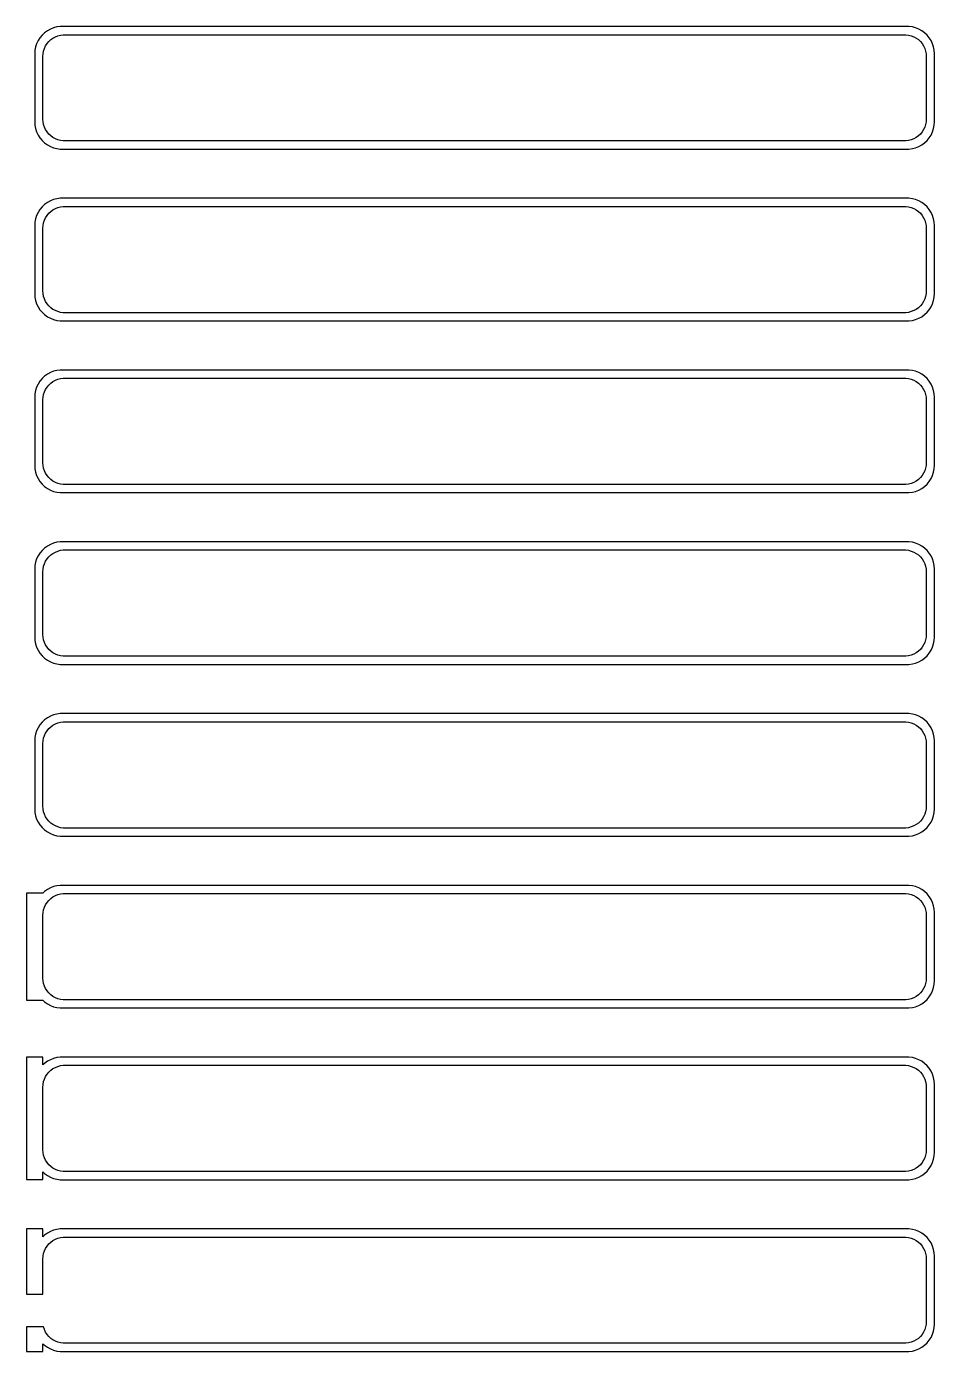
# Model space of a CAD drawing. Header units: metres. Extents: x -84 to 82, y 461 to 925.
# Drawn here: x -84 to 82.5, y 681.8 to 924.7 of the extents above; entities that cross this region are included whole.
import ezdxf

# ---------------------------------------------------------------- set-up
doc = ezdxf.new("R2010")
doc.units = ezdxf.units.M

msp = doc.modelspace()

# ---------------------------------------------------------------- linework, layer by layer
for p, q in [((-80.6871, 923.603), (-81.1448, 923.173)), ((-80.1791, 923.972), (-80.6871, 923.603)), ((-79.6289, 924.274), (-80.1791, 923.972)), ((-79.0451, 924.505), (-79.6289, 924.274)), ((-78.4369, 924.661), (-79.0451, 924.505)), ((-77.8139, 924.74), (-78.4369, 924.661)), ((77.8139, 924.74), (-77.8139, 924.74)), ((78.4369, 924.661), (77.8139, 924.74)), ((79.0451, 924.505), (78.4369, 924.661)), ((79.6289, 924.274), (79.0451, 924.505)), ((80.1791, 923.972), (79.6289, 924.274)), ((80.6871, 923.603), (80.1791, 923.972)), ((81.1448, 923.173), (80.6871, 923.603)), ((-82.3429, 920.993), (-82.4606, 920.377)), ((-82.1489, 921.591), (-82.3429, 920.993)), ((-81.8815, 922.159), (-82.1489, 921.591)), ((-81.5451, 922.689), (-81.8815, 922.159)), ((-81.1448, 923.173), (-81.5451, 922.689)), ((-80.7191, 920.722), (-80.5052, 921.177)), ((-80.5052, 921.177), (-80.2361, 921.601)), ((-80.2361, 921.601), (-79.9159, 921.988)), ((-79.9159, 921.988), (-79.5497, 922.332)), ((-79.5497, 922.332), (-79.1433, 922.627)), ((-79.1433, 922.627), (-78.7031, 922.869)), ((-78.7031, 922.869), (-78.2361, 923.054)), ((-78.2361, 923.054), (-77.7495, 923.179)), ((-77.7495, 923.179), (-77.2512, 923.242)), ((-77.2512, 923.242), (77.2512, 923.242)), ((77.2512, 923.242), (77.7495, 923.179)), ((77.7495, 923.179), (78.2361, 923.054)), ((78.2361, 923.054), (78.7031, 922.869)), ((78.7031, 922.869), (79.1433, 922.627)), ((79.1433, 922.627), (79.5497, 922.332)), ((79.5497, 922.332), (79.9159, 921.988)), ((79.9159, 921.988), (80.2361, 921.601)), ((80.2361, 921.601), (80.5052, 921.177)), ((80.5052, 921.177), (80.7191, 920.722)), ((81.5451, 922.689), (81.1448, 923.173)), ((81.8815, 922.159), (81.5451, 922.689)), ((82.1489, 921.591), (81.8815, 922.159)), ((82.3429, 920.993), (82.1489, 921.591)), ((82.4606, 920.377), (82.3429, 920.993)), ((-82.4606, 920.377), (-82.5, 919.75)), ((-82.5, 919.75), (-82.5, 907.25)), ((-81, 919.25), (-80.9685, 919.751)), ((-81, 907.75), (-81, 919.25)), ((-80.9685, 919.751), (-80.8743, 920.245)), ((-80.8743, 920.245), (-80.7191, 920.722)), ((80.7191, 920.722), (80.8743, 920.245)), ((80.8743, 920.245), (80.9685, 919.751)), ((80.9685, 919.751), (81, 919.25)), ((81, 919.25), (81, 907.75)), ((82.5, 919.75), (82.4606, 920.377)), ((82.5, 907.25), (82.5, 919.75)), ((-82.5, 907.25), (-82.4606, 906.623)), ((-82.4606, 906.623), (-82.3429, 906.007)), ((-80.9685, 907.249), (-81, 907.75)), ((-80.8743, 906.755), (-80.9685, 907.249)), ((-80.7191, 906.278), (-80.8743, 906.755)), ((80.8743, 906.755), (80.7191, 906.278)), ((80.9685, 907.249), (80.8743, 906.755)), ((81, 907.75), (80.9685, 907.249)), ((82.3429, 906.007), (82.4606, 906.623)), ((82.4606, 906.623), (82.5, 907.25)), ((-82.3429, 906.007), (-82.1489, 905.409)), ((-82.1489, 905.409), (-81.8815, 904.841)), ((-81.8815, 904.841), (-81.5451, 904.311)), ((-81.5451, 904.311), (-81.1448, 903.827)), ((-80.5052, 905.823), (-80.7191, 906.278)), ((-80.2361, 905.399), (-80.5052, 905.823)), ((-79.9159, 905.012), (-80.2361, 905.399)), ((-79.5497, 904.668), (-79.9159, 905.012)), ((-79.1433, 904.373), (-79.5497, 904.668)), ((-78.7031, 904.131), (-79.1433, 904.373)), ((-78.2361, 903.946), (-78.7031, 904.131)), ((-77.7495, 903.821), (-78.2361, 903.946)), ((78.2361, 903.946), (77.7495, 903.821)), ((78.7031, 904.131), (78.2361, 903.946)), ((79.1433, 904.373), (78.7031, 904.131)), ((79.5497, 904.668), (79.1433, 904.373)), ((79.9159, 905.012), (79.5497, 904.668)), ((80.2361, 905.399), (79.9159, 905.012)), ((80.5052, 905.823), (80.2361, 905.399)), ((80.7191, 906.278), (80.5052, 905.823)), ((81.1448, 903.827), (81.5451, 904.311)), ((81.5451, 904.311), (81.8815, 904.841)), ((81.8815, 904.841), (82.1489, 905.409)), ((82.1489, 905.409), (82.3429, 906.007)), ((-81.1448, 903.827), (-80.6871, 903.397)), ((-80.6871, 903.397), (-80.1791, 903.028)), ((-80.1791, 903.028), (-79.6289, 902.726)), ((-79.6289, 902.726), (-79.0451, 902.495)), ((-79.0451, 902.495), (-78.4369, 902.339)), ((-78.4369, 902.339), (-77.8139, 902.26)), ((-77.8139, 902.26), (77.8139, 902.26)), ((-77.2512, 903.758), (-77.7495, 903.821)), ((77.2512, 903.758), (-77.2512, 903.758)), ((77.7495, 903.821), (77.2512, 903.758)), ((77.8139, 902.26), (78.4369, 902.339)), ((78.4369, 902.339), (79.0451, 902.495)), ((79.0451, 902.495), (79.6289, 902.726)), ((79.6289, 902.726), (80.1791, 903.028)), ((80.1791, 903.028), (80.6871, 903.397)), ((80.6871, 903.397), (81.1448, 903.827)), ((-80.6871, 892.103), (-81.1448, 891.673)), ((-80.1791, 892.472), (-80.6871, 892.103)), ((-79.6289, 892.774), (-80.1791, 892.472)), ((-79.0451, 893.005), (-79.6289, 892.774)), ((-78.4369, 893.161), (-79.0451, 893.005)), ((-77.8139, 893.24), (-78.4369, 893.161)), ((77.8139, 893.24), (-77.8139, 893.24)), ((-77.7495, 891.679), (-77.2512, 891.742)), ((-77.2512, 891.742), (77.2512, 891.742)), ((77.2512, 891.742), (77.7495, 891.679)), ((78.4369, 893.161), (77.8139, 893.24)), ((79.0451, 893.005), (78.4369, 893.161)), ((79.6289, 892.774), (79.0451, 893.005)), ((80.1791, 892.472), (79.6289, 892.774)), ((80.6871, 892.103), (80.1791, 892.472)), ((81.1448, 891.673), (80.6871, 892.103)), ((-82.3429, 889.493), (-82.4606, 888.877)), ((-82.1489, 890.091), (-82.3429, 889.493)), ((-81.8815, 890.659), (-82.1489, 890.091)), ((-81.5451, 891.189), (-81.8815, 890.659)), ((-81.1448, 891.673), (-81.5451, 891.189)), ((-80.7191, 889.222), (-80.5052, 889.677)), ((-80.5052, 889.677), (-80.2361, 890.101)), ((-80.2361, 890.101), (-79.9159, 890.488)), ((-79.9159, 890.488), (-79.5497, 890.832)), ((-79.5497, 890.832), (-79.1433, 891.127)), ((-79.1433, 891.127), (-78.7031, 891.369)), ((-78.7031, 891.369), (-78.2361, 891.554)), ((-78.2361, 891.554), (-77.7495, 891.679)), ((77.7495, 891.679), (78.2361, 891.554)), ((78.2361, 891.554), (78.7031, 891.369)), ((78.7031, 891.369), (79.1433, 891.127)), ((79.1433, 891.127), (79.5497, 890.832)), ((79.5497, 890.832), (79.9159, 890.488)), ((79.9159, 890.488), (80.2361, 890.101)), ((80.2361, 890.101), (80.5052, 889.677)), ((80.5052, 889.677), (80.7191, 889.222)), ((81.5451, 891.189), (81.1448, 891.673)), ((81.8815, 890.659), (81.5451, 891.189)), ((82.1489, 890.091), (81.8815, 890.659)), ((82.3429, 889.493), (82.1489, 890.091)), ((82.4606, 888.877), (82.3429, 889.493)), ((-82.4606, 888.877), (-82.5, 888.25)), ((-82.5, 888.25), (-82.5, 875.75)), ((-81, 887.75), (-80.9685, 888.251)), ((-81, 876.25), (-81, 887.75)), ((-80.9685, 888.251), (-80.8743, 888.745)), ((-80.8743, 888.745), (-80.7191, 889.222)), ((80.7191, 889.222), (80.8743, 888.745)), ((80.8743, 888.745), (80.9685, 888.251)), ((80.9685, 888.251), (81, 887.75)), ((81, 887.75), (81, 876.25)), ((82.5, 888.25), (82.4606, 888.877)), ((82.5, 875.75), (82.5, 888.25)), ((-82.5, 875.75), (-82.4606, 875.123)), ((-82.4606, 875.123), (-82.3429, 874.507)), ((-80.9685, 875.749), (-81, 876.25)), ((-80.8743, 875.255), (-80.9685, 875.749)), ((-80.7191, 874.778), (-80.8743, 875.255)), ((-80.5052, 874.323), (-80.7191, 874.778)), ((80.7191, 874.778), (80.5052, 874.323)), ((80.8743, 875.255), (80.7191, 874.778)), ((80.9685, 875.749), (80.8743, 875.255)), ((81, 876.25), (80.9685, 875.749)), ((82.3429, 874.507), (82.4606, 875.123)), ((82.4606, 875.123), (82.5, 875.75)), ((-82.3429, 874.507), (-82.1489, 873.909)), ((-82.1489, 873.909), (-81.8815, 873.341)), ((-81.8815, 873.341), (-81.5451, 872.811)), ((-81.5451, 872.811), (-81.1448, 872.327)), ((-81.1448, 872.327), (-80.6871, 871.897)), ((-80.2361, 873.899), (-80.5052, 874.323)), ((-79.9159, 873.512), (-80.2361, 873.899)), ((-79.5497, 873.168), (-79.9159, 873.512)), ((-79.1433, 872.873), (-79.5497, 873.168)), ((-78.7031, 872.631), (-79.1433, 872.873)), ((-78.2361, 872.446), (-78.7031, 872.631)), ((-77.7495, 872.321), (-78.2361, 872.446)), ((-77.2512, 872.258), (-77.7495, 872.321)), ((77.7495, 872.321), (77.2512, 872.258)), ((78.2361, 872.446), (77.7495, 872.321)), ((78.7031, 872.631), (78.2361, 872.446)), ((79.1433, 872.873), (78.7031, 872.631)), ((79.5497, 873.168), (79.1433, 872.873)), ((79.9159, 873.512), (79.5497, 873.168)), ((80.2361, 873.899), (79.9159, 873.512)), ((80.5052, 874.323), (80.2361, 873.899)), ((80.6871, 871.897), (81.1448, 872.327)), ((81.1448, 872.327), (81.5451, 872.811)), ((81.5451, 872.811), (81.8815, 873.341)), ((81.8815, 873.341), (82.1489, 873.909)), ((82.1489, 873.909), (82.3429, 874.507)), ((-80.6871, 871.897), (-80.1791, 871.528)), ((-80.1791, 871.528), (-79.6289, 871.226)), ((-79.6289, 871.226), (-79.0451, 870.995)), ((-79.0451, 870.995), (-78.4369, 870.839)), ((-78.4369, 870.839), (-77.8139, 870.76)), ((-77.8139, 870.76), (77.8139, 870.76)), ((77.2512, 872.258), (-77.2512, 872.258)), ((77.8139, 870.76), (78.4369, 870.839)), ((78.4369, 870.839), (79.0451, 870.995)), ((79.0451, 870.995), (79.6289, 871.226)), ((79.6289, 871.226), (80.1791, 871.528)), ((80.1791, 871.528), (80.6871, 871.897)), ((-81.1448, 860.173), (-81.5451, 859.689)), ((-80.6871, 860.603), (-81.1448, 860.173)), ((-80.1791, 860.972), (-80.6871, 860.603)), ((-79.6289, 861.274), (-80.1791, 860.972)), ((-79.0451, 861.505), (-79.6289, 861.274)), ((-78.4369, 861.661), (-79.0451, 861.505)), ((-77.8139, 861.74), (-78.4369, 861.661)), ((-78.2361, 860.054), (-77.7495, 860.179)), ((77.8139, 861.74), (-77.8139, 861.74)), ((-77.7495, 860.179), (-77.2512, 860.242)), ((-77.2512, 860.242), (77.2512, 860.242)), ((77.2512, 860.242), (77.7495, 860.179)), ((77.7495, 860.179), (78.2361, 860.054)), ((78.4369, 861.661), (77.8139, 861.74)), ((79.0451, 861.505), (78.4369, 861.661)), ((79.6289, 861.274), (79.0451, 861.505)), ((80.1791, 860.972), (79.6289, 861.274)), ((80.6871, 860.603), (80.1791, 860.972)), ((81.1448, 860.173), (80.6871, 860.603)), ((81.5451, 859.689), (81.1448, 860.173)), ((-82.3429, 857.993), (-82.4606, 857.377)), ((-82.1489, 858.591), (-82.3429, 857.993)), ((-81.8815, 859.159), (-82.1489, 858.591)), ((-81.5451, 859.689), (-81.8815, 859.159)), ((-80.8743, 857.245), (-80.7191, 857.722)), ((-80.7191, 857.722), (-80.5052, 858.177)), ((-80.5052, 858.177), (-80.2361, 858.601)), ((-80.2361, 858.601), (-79.9159, 858.988)), ((-79.9159, 858.988), (-79.5497, 859.332)), ((-79.5497, 859.332), (-79.1433, 859.627)), ((-79.1433, 859.627), (-78.7031, 859.869)), ((-78.7031, 859.869), (-78.2361, 860.054)), ((78.2361, 860.054), (78.7031, 859.869)), ((78.7031, 859.869), (79.1433, 859.627)), ((79.1433, 859.627), (79.5497, 859.332)), ((79.5497, 859.332), (79.9159, 858.988)), ((79.9159, 858.988), (80.2361, 858.601)), ((80.2361, 858.601), (80.5052, 858.177)), ((80.5052, 858.177), (80.7191, 857.722)), ((80.7191, 857.722), (80.8743, 857.245)), ((81.8815, 859.159), (81.5451, 859.689)), ((82.1489, 858.591), (81.8815, 859.159)), ((82.3429, 857.993), (82.1489, 858.591)), ((82.4606, 857.377), (82.3429, 857.993)), ((-82.4606, 857.377), (-82.5, 856.75)), ((-82.5, 856.75), (-82.5, 844.25)), ((-81, 856.25), (-80.9685, 856.751)), ((-81, 844.75), (-81, 856.25)), ((-80.9685, 856.751), (-80.8743, 857.245)), ((80.8743, 857.245), (80.9685, 856.751)), ((80.9685, 856.751), (81, 856.25)), ((81, 856.25), (81, 844.75)), ((82.5, 856.75), (82.4606, 857.377)), ((82.5, 844.25), (82.5, 856.75)), ((-82.5, 844.25), (-82.4606, 843.623)), ((-82.4606, 843.623), (-82.3429, 843.007)), ((-80.9685, 844.249), (-81, 844.75)), ((-80.8743, 843.755), (-80.9685, 844.249)), ((-80.7191, 843.278), (-80.8743, 843.755)), ((-80.5052, 842.823), (-80.7191, 843.278)), ((80.7191, 843.278), (80.5052, 842.823)), ((80.8743, 843.755), (80.7191, 843.278)), ((80.9685, 844.249), (80.8743, 843.755)), ((81, 844.75), (80.9685, 844.249)), ((82.3429, 843.007), (82.4606, 843.623)), ((82.4606, 843.623), (82.5, 844.25)), ((-82.3429, 843.007), (-82.1489, 842.409)), ((-82.1489, 842.409), (-81.8815, 841.841)), ((-81.8815, 841.841), (-81.5451, 841.311)), ((-81.5451, 841.311), (-81.1448, 840.827)), ((-81.1448, 840.827), (-80.6871, 840.397)), ((-80.2361, 842.399), (-80.5052, 842.823)), ((-79.9159, 842.012), (-80.2361, 842.399)), ((-79.5497, 841.668), (-79.9159, 842.012)), ((-79.1433, 841.373), (-79.5497, 841.668)), ((-78.7031, 841.131), (-79.1433, 841.373)), ((-78.2361, 840.946), (-78.7031, 841.131)), ((-77.7495, 840.821), (-78.2361, 840.946)), ((-77.2512, 840.758), (-77.7495, 840.821)), ((77.2512, 840.758), (-77.2512, 840.758)), ((77.7495, 840.821), (77.2512, 840.758)), ((78.2361, 840.946), (77.7495, 840.821)), ((78.7031, 841.131), (78.2361, 840.946)), ((79.1433, 841.373), (78.7031, 841.131)), ((79.5497, 841.668), (79.1433, 841.373)), ((79.9159, 842.012), (79.5497, 841.668)), ((80.2361, 842.399), (79.9159, 842.012)), ((80.5052, 842.823), (80.2361, 842.399)), ((80.6871, 840.397), (81.1448, 840.827)), ((81.1448, 840.827), (81.5451, 841.311)), ((81.5451, 841.311), (81.8815, 841.841)), ((81.8815, 841.841), (82.1489, 842.409)), ((82.1489, 842.409), (82.3429, 843.007)), ((-80.6871, 840.397), (-80.1791, 840.028)), ((-80.1791, 840.028), (-79.6289, 839.726)), ((-79.6289, 839.726), (-79.0451, 839.495)), ((-79.0451, 839.495), (-78.4369, 839.339)), ((-78.4369, 839.339), (-77.8139, 839.26)), ((-77.8139, 839.26), (77.8139, 839.26)), ((77.8139, 839.26), (78.4369, 839.339)), ((78.4369, 839.339), (79.0451, 839.495)), ((79.0451, 839.495), (79.6289, 839.726)), ((79.6289, 839.726), (80.1791, 840.028)), ((80.1791, 840.028), (80.6871, 840.397)), ((-81.1448, 828.673), (-81.5451, 828.189)), ((-80.6871, 829.103), (-81.1448, 828.673)), ((-80.1791, 829.472), (-80.6871, 829.103)), ((-79.6289, 829.774), (-80.1791, 829.472)), ((-79.0451, 830.005), (-79.6289, 829.774)), ((-78.4369, 830.161), (-79.0451, 830.005)), ((-77.8139, 830.24), (-78.4369, 830.161)), ((-78.2361, 828.554), (-77.7495, 828.679)), ((77.8139, 830.24), (-77.8139, 830.24)), ((-77.7495, 828.679), (-77.2512, 828.742)), ((-77.2512, 828.742), (77.2512, 828.742)), ((77.2512, 828.742), (77.7495, 828.679)), ((77.7495, 828.679), (78.2361, 828.554)), ((78.4369, 830.161), (77.8139, 830.24)), ((79.0451, 830.005), (78.4369, 830.161)), ((79.6289, 829.774), (79.0451, 830.005)), ((80.1791, 829.472), (79.6289, 829.774)), ((80.6871, 829.103), (80.1791, 829.472)), ((81.1448, 828.673), (80.6871, 829.103)), ((81.5451, 828.189), (81.1448, 828.673)), ((-82.3429, 826.493), (-82.4606, 825.877)), ((-82.1489, 827.091), (-82.3429, 826.493)), ((-81.8815, 827.659), (-82.1489, 827.091)), ((-81.5451, 828.189), (-81.8815, 827.659)), ((-80.8743, 825.745), (-80.7191, 826.222)), ((-80.7191, 826.222), (-80.5052, 826.677)), ((-80.5052, 826.677), (-80.2361, 827.101)), ((-80.2361, 827.101), (-79.9159, 827.488)), ((-79.9159, 827.488), (-79.5497, 827.832)), ((-79.5497, 827.832), (-79.1433, 828.127)), ((-79.1433, 828.127), (-78.7031, 828.369)), ((-78.7031, 828.369), (-78.2361, 828.554)), ((78.2361, 828.554), (78.7031, 828.369)), ((78.7031, 828.369), (79.1433, 828.127)), ((79.1433, 828.127), (79.5497, 827.832)), ((79.5497, 827.832), (79.9159, 827.488)), ((79.9159, 827.488), (80.2361, 827.101)), ((80.2361, 827.101), (80.5052, 826.677)), ((80.5052, 826.677), (80.7191, 826.222)), ((80.7191, 826.222), (80.8743, 825.745)), ((81.8815, 827.659), (81.5451, 828.189)), ((82.1489, 827.091), (81.8815, 827.659)), ((82.3429, 826.493), (82.1489, 827.091)), ((82.4606, 825.877), (82.3429, 826.493)), ((-82.4606, 825.877), (-82.5, 825.25)), ((-82.5, 825.25), (-82.5, 812.75)), ((-81, 824.75), (-80.9685, 825.251)), ((-81, 813.25), (-81, 824.75)), ((-80.9685, 825.251), (-80.8743, 825.745)), ((80.8743, 825.745), (80.9685, 825.251)), ((80.9685, 825.251), (81, 824.75)), ((81, 824.75), (81, 813.25)), ((82.5, 825.25), (82.4606, 825.877)), ((82.5, 812.75), (82.5, 825.25)), ((-82.5, 812.75), (-82.4606, 812.123)), ((-82.4606, 812.123), (-82.3429, 811.507)), ((-80.9685, 812.749), (-81, 813.25)), ((-80.8743, 812.255), (-80.9685, 812.749)), ((-80.7191, 811.778), (-80.8743, 812.255)), ((-80.5052, 811.323), (-80.7191, 811.778)), ((80.7191, 811.778), (80.5052, 811.323)), ((80.8743, 812.255), (80.7191, 811.778)), ((80.9685, 812.749), (80.8743, 812.255)), ((81, 813.25), (80.9685, 812.749)), ((82.3429, 811.507), (82.4606, 812.123)), ((82.4606, 812.123), (82.5, 812.75)), ((-82.3429, 811.507), (-82.1489, 810.909)), ((-82.1489, 810.909), (-81.8815, 810.341)), ((-81.8815, 810.341), (-81.5451, 809.811)), ((-81.5451, 809.811), (-81.1448, 809.327)), ((-81.1448, 809.327), (-80.6871, 808.897)), ((-80.2361, 810.899), (-80.5052, 811.323)), ((-79.9159, 810.512), (-80.2361, 810.899)), ((-79.5497, 810.168), (-79.9159, 810.512)), ((-79.1433, 809.873), (-79.5497, 810.168)), ((-78.7031, 809.631), (-79.1433, 809.873)), ((-78.2361, 809.446), (-78.7031, 809.631)), ((-77.7495, 809.321), (-78.2361, 809.446)), ((-77.2512, 809.258), (-77.7495, 809.321)), ((77.2512, 809.258), (-77.2512, 809.258)), ((77.7495, 809.321), (77.2512, 809.258)), ((78.2361, 809.446), (77.7495, 809.321)), ((78.7031, 809.631), (78.2361, 809.446)), ((79.1433, 809.873), (78.7031, 809.631)), ((79.5497, 810.168), (79.1433, 809.873)), ((79.9159, 810.512), (79.5497, 810.168)), ((80.2361, 810.899), (79.9159, 810.512)), ((80.5052, 811.323), (80.2361, 810.899)), ((80.6871, 808.897), (81.1448, 809.327)), ((81.1448, 809.327), (81.5451, 809.811)), ((81.5451, 809.811), (81.8815, 810.341)), ((81.8815, 810.341), (82.1489, 810.909)), ((82.1489, 810.909), (82.3429, 811.507)), ((-80.6871, 808.897), (-80.1791, 808.528)), ((-80.1791, 808.528), (-79.6289, 808.226)), ((-79.6289, 808.226), (-79.0451, 807.995)), ((-79.0451, 807.995), (-78.4369, 807.839)), ((-78.4369, 807.839), (-77.8139, 807.76)), ((-77.8139, 807.76), (77.8139, 807.76)), ((77.8139, 807.76), (78.4369, 807.839)), ((78.4369, 807.839), (79.0451, 807.995)), ((79.0451, 807.995), (79.6289, 808.226)), ((79.6289, 808.226), (80.1791, 808.528)), ((80.1791, 808.528), (80.6871, 808.897)), ((-81.1448, 797.173), (-81.5451, 796.689)), ((-80.6871, 797.603), (-81.1448, 797.173)), ((-80.1791, 797.972), (-80.6871, 797.603)), ((-79.6289, 798.274), (-80.1791, 797.972)), ((-79.0451, 798.505), (-79.6289, 798.274)), ((-78.4369, 798.661), (-79.0451, 798.505)), ((-78.7031, 796.869), (-78.2361, 797.054)), ((-77.8139, 798.74), (-78.4369, 798.661)), ((-78.2361, 797.054), (-77.7495, 797.179)), ((77.8139, 798.74), (-77.8139, 798.74)), ((-77.7495, 797.179), (-77.2512, 797.242)), ((-77.2512, 797.242), (77.2512, 797.242)), ((77.2512, 797.242), (77.7495, 797.179)), ((77.7495, 797.179), (78.2361, 797.054)), ((78.4369, 798.661), (77.8139, 798.74)), ((78.2361, 797.054), (78.7031, 796.869)), ((79.0451, 798.505), (78.4369, 798.661)), ((79.6289, 798.274), (79.0451, 798.505)), ((80.1791, 797.972), (79.6289, 798.274)), ((80.6871, 797.603), (80.1791, 797.972)), ((81.1448, 797.173), (80.6871, 797.603)), ((81.5451, 796.689), (81.1448, 797.173)), ((-82.3429, 794.993), (-82.4606, 794.377)), ((-82.1489, 795.591), (-82.3429, 794.993)), ((-81.8815, 796.159), (-82.1489, 795.591)), ((-81.5451, 796.689), (-81.8815, 796.159)), ((-80.8743, 794.245), (-80.7191, 794.722)), ((-80.7191, 794.722), (-80.5052, 795.177)), ((-80.5052, 795.177), (-80.2361, 795.601)), ((-80.2361, 795.601), (-79.9159, 795.988)), ((-79.9159, 795.988), (-79.5497, 796.332)), ((-79.5497, 796.332), (-79.1433, 796.627)), ((-79.1433, 796.627), (-78.7031, 796.869)), ((78.7031, 796.869), (79.1433, 796.627)), ((79.1433, 796.627), (79.5497, 796.332)), ((79.5497, 796.332), (79.9159, 795.988)), ((79.9159, 795.988), (80.2361, 795.601)), ((80.2361, 795.601), (80.5052, 795.177)), ((80.5052, 795.177), (80.7191, 794.722)), ((80.7191, 794.722), (80.8743, 794.245)), ((81.8815, 796.159), (81.5451, 796.689)), ((82.1489, 795.591), (81.8815, 796.159)), ((82.3429, 794.993), (82.1489, 795.591)), ((82.4606, 794.377), (82.3429, 794.993)), ((-82.4606, 794.377), (-82.5, 793.75)), ((-82.5, 793.75), (-82.5, 781.25)), ((-81, 793.25), (-80.9685, 793.751)), ((-81, 781.75), (-81, 793.25)), ((-80.9685, 793.751), (-80.8743, 794.245)), ((80.8743, 794.245), (80.9685, 793.751)), ((80.9685, 793.751), (81, 793.25)), ((81, 793.25), (81, 781.75)), ((82.5, 793.75), (82.4606, 794.377)), ((82.5, 781.25), (82.5, 793.75)), ((-82.5, 781.25), (-82.4606, 780.623)), ((-82.4606, 780.623), (-82.3429, 780.007)), ((-82.3429, 780.007), (-82.1489, 779.409)), ((-80.9685, 781.249), (-81, 781.75)), ((-80.8743, 780.755), (-80.9685, 781.249)), ((-80.7191, 780.278), (-80.8743, 780.755)), ((-80.5052, 779.823), (-80.7191, 780.278)), ((80.7191, 780.278), (80.5052, 779.823)), ((80.8743, 780.755), (80.7191, 780.278)), ((80.9685, 781.249), (80.8743, 780.755)), ((81, 781.75), (80.9685, 781.249)), ((82.1489, 779.409), (82.3429, 780.007)), ((82.3429, 780.007), (82.4606, 780.623)), ((82.4606, 780.623), (82.5, 781.25)), ((-82.1489, 779.409), (-81.8815, 778.841)), ((-81.8815, 778.841), (-81.5451, 778.311)), ((-81.5451, 778.311), (-81.1448, 777.827)), ((-81.1448, 777.827), (-80.6871, 777.397)), ((-80.2361, 779.399), (-80.5052, 779.823)), ((-79.9159, 779.012), (-80.2361, 779.399)), ((-79.5497, 778.668), (-79.9159, 779.012)), ((-79.1433, 778.373), (-79.5497, 778.668)), ((-78.7031, 778.131), (-79.1433, 778.373)), ((-78.2361, 777.946), (-78.7031, 778.131)), ((-77.7495, 777.821), (-78.2361, 777.946)), ((-77.2512, 777.758), (-77.7495, 777.821)), ((77.2512, 777.758), (-77.2512, 777.758)), ((77.7495, 777.821), (77.2512, 777.758)), ((78.2361, 777.946), (77.7495, 777.821)), ((78.7031, 778.131), (78.2361, 777.946)), ((79.1433, 778.373), (78.7031, 778.131)), ((79.5497, 778.668), (79.1433, 778.373)), ((79.9159, 779.012), (79.5497, 778.668)), ((80.2361, 779.399), (79.9159, 779.012)), ((80.5052, 779.823), (80.2361, 779.399)), ((80.6871, 777.397), (81.1448, 777.827)), ((81.1448, 777.827), (81.5451, 778.311)), ((81.5451, 778.311), (81.8815, 778.841)), ((81.8815, 778.841), (82.1489, 779.409)), ((-80.6871, 777.397), (-80.1791, 777.028)), ((-80.1791, 777.028), (-79.6289, 776.726)), ((-79.6289, 776.726), (-79.0451, 776.495)), ((-79.0451, 776.495), (-78.4369, 776.339)), ((-78.4369, 776.339), (-77.8139, 776.26)), ((-77.8139, 776.26), (77.8139, 776.26)), ((77.8139, 776.26), (78.4369, 776.339)), ((78.4369, 776.339), (79.0451, 776.495)), ((79.0451, 776.495), (79.6289, 776.726)), ((79.6289, 776.726), (80.1791, 777.028)), ((80.1791, 777.028), (80.6871, 777.397)), ((-81, 765.809), (-84, 765.809)), ((-84, 765.809), (-84, 746.191)), ((-80.6871, 766.103), (-81, 765.809)), ((-80.1791, 766.472), (-80.6871, 766.103)), ((-79.6289, 766.774), (-80.1791, 766.472)), ((-79.0451, 767.005), (-79.6289, 766.774)), ((-78.4369, 767.161), (-79.0451, 767.005)), ((-78.7031, 765.369), (-78.2361, 765.554)), ((-77.8139, 767.24), (-78.4369, 767.161)), ((-78.2361, 765.554), (-77.7495, 765.679)), ((77.8139, 767.24), (-77.8139, 767.24)), ((-77.7495, 765.679), (-77.2512, 765.742)), ((-77.2512, 765.742), (77.2512, 765.742)), ((77.2512, 765.742), (77.7495, 765.679)), ((77.7495, 765.679), (78.2361, 765.554)), ((78.4369, 767.161), (77.8139, 767.24)), ((78.2361, 765.554), (78.7031, 765.369)), ((79.0451, 767.005), (78.4369, 767.161)), ((79.6289, 766.774), (79.0451, 767.005)), ((80.1791, 766.472), (79.6289, 766.774)), ((80.6871, 766.103), (80.1791, 766.472)), ((81.1448, 765.673), (80.6871, 766.103)), ((81.5451, 765.189), (81.1448, 765.673)), ((-80.8743, 762.745), (-80.7191, 763.222)), ((-80.7191, 763.222), (-80.5052, 763.677)), ((-80.5052, 763.677), (-80.2361, 764.101)), ((-80.2361, 764.101), (-79.9159, 764.488)), ((-79.9159, 764.488), (-79.5497, 764.832)), ((-79.5497, 764.832), (-79.1433, 765.127)), ((-79.1433, 765.127), (-78.7031, 765.369)), ((78.7031, 765.369), (79.1433, 765.127)), ((79.1433, 765.127), (79.5497, 764.832)), ((79.5497, 764.832), (79.9159, 764.488)), ((79.9159, 764.488), (80.2361, 764.101)), ((80.2361, 764.101), (80.5052, 763.677)), ((80.5052, 763.677), (80.7191, 763.222)), ((80.7191, 763.222), (80.8743, 762.745)), ((81.8815, 764.659), (81.5451, 765.189)), ((82.1489, 764.091), (81.8815, 764.659)), ((82.3429, 763.493), (82.1489, 764.091)), ((82.4606, 762.877), (82.3429, 763.493)), ((-81, 761.75), (-80.9685, 762.251)), ((-81, 750.25), (-81, 761.75)), ((-80.9685, 762.251), (-80.8743, 762.745)), ((80.8743, 762.745), (80.9685, 762.251)), ((80.9685, 762.251), (81, 761.75)), ((81, 761.75), (81, 750.25)), ((82.5, 762.25), (82.4606, 762.877)), ((82.5, 749.75), (82.5, 762.25)), ((-80.9685, 749.749), (-81, 750.25)), ((-80.8743, 749.255), (-80.9685, 749.749)), ((-80.7191, 748.778), (-80.8743, 749.255)), ((-80.5052, 748.323), (-80.7191, 748.778)), ((80.7191, 748.778), (80.5052, 748.323)), ((80.8743, 749.255), (80.7191, 748.778)), ((80.9685, 749.749), (80.8743, 749.255)), ((81, 750.25), (80.9685, 749.749)), ((82.1489, 747.909), (82.3429, 748.507)), ((82.3429, 748.507), (82.4606, 749.123)), ((82.4606, 749.123), (82.5, 749.75)), ((-84, 746.191), (-81, 746.191)), ((-81, 746.191), (-80.6871, 745.897)), ((-80.2361, 747.899), (-80.5052, 748.323)), ((-79.9159, 747.512), (-80.2361, 747.899)), ((-79.5497, 747.168), (-79.9159, 747.512)), ((-79.1433, 746.873), (-79.5497, 747.168)), ((-78.7031, 746.631), (-79.1433, 746.873)), ((-78.2361, 746.446), (-78.7031, 746.631)), ((-77.7495, 746.321), (-78.2361, 746.446)), ((-77.2512, 746.258), (-77.7495, 746.321)), ((77.2512, 746.258), (-77.2512, 746.258)), ((77.7495, 746.321), (77.2512, 746.258)), ((78.2361, 746.446), (77.7495, 746.321)), ((78.7031, 746.631), (78.2361, 746.446)), ((79.1433, 746.873), (78.7031, 746.631)), ((79.5497, 747.168), (79.1433, 746.873)), ((79.9159, 747.512), (79.5497, 747.168)), ((80.2361, 747.899), (79.9159, 747.512)), ((80.5052, 748.323), (80.2361, 747.899)), ((80.6871, 745.897), (81.1448, 746.327)), ((81.1448, 746.327), (81.5451, 746.811)), ((81.5451, 746.811), (81.8815, 747.341)), ((81.8815, 747.341), (82.1489, 747.909)), ((-80.6871, 745.897), (-80.1791, 745.528)), ((-80.1791, 745.528), (-79.6289, 745.226)), ((-79.6289, 745.226), (-79.0451, 744.995)), ((-79.0451, 744.995), (-78.4369, 744.839)), ((-78.4369, 744.839), (-77.8139, 744.76)), ((-77.8139, 744.76), (77.8139, 744.76)), ((77.8139, 744.76), (78.4369, 744.839)), ((78.4369, 744.839), (79.0451, 744.995)), ((79.0451, 744.995), (79.6289, 745.226)), ((79.6289, 745.226), (80.1791, 745.528)), ((80.1791, 745.528), (80.6871, 745.897)), ((-81, 735.717), (-84, 735.717)), ((-84, 735.717), (-84, 713.283)), ((-81, 734.309), (-81, 735.717)), ((-80.6871, 734.603), (-81, 734.309)), ((-80.1791, 734.972), (-80.6871, 734.603)), ((-79.6289, 735.274), (-80.1791, 734.972)), ((-79.0451, 735.505), (-79.6289, 735.274)), ((-79.1433, 733.627), (-78.7031, 733.869)), ((-78.4369, 735.661), (-79.0451, 735.505)), ((-78.7031, 733.869), (-78.2361, 734.054)), ((-77.8139, 735.74), (-78.4369, 735.661)), ((-78.2361, 734.054), (-77.7495, 734.179)), ((77.8139, 735.74), (-77.8139, 735.74)), ((-77.7495, 734.179), (-77.2512, 734.242)), ((-77.2512, 734.242), (77.2512, 734.242)), ((77.2512, 734.242), (77.7495, 734.179)), ((77.7495, 734.179), (78.2361, 734.054)), ((78.4369, 735.661), (77.8139, 735.74)), ((78.2361, 734.054), (78.7031, 733.869)), ((79.0451, 735.505), (78.4369, 735.661)), ((78.7031, 733.869), (79.1433, 733.627)), ((79.6289, 735.274), (79.0451, 735.505)), ((80.1791, 734.972), (79.6289, 735.274)), ((80.6871, 734.603), (80.1791, 734.972)), ((81.1448, 734.173), (80.6871, 734.603)), ((81.5451, 733.689), (81.1448, 734.173)), ((-80.8743, 731.245), (-80.7191, 731.722)), ((-80.7191, 731.722), (-80.5052, 732.177)), ((-80.5052, 732.177), (-80.2361, 732.601)), ((-80.2361, 732.601), (-79.9159, 732.988)), ((-79.9159, 732.988), (-79.5497, 733.332)), ((-79.5497, 733.332), (-79.1433, 733.627)), ((79.1433, 733.627), (79.5497, 733.332)), ((79.5497, 733.332), (79.9159, 732.988)), ((79.9159, 732.988), (80.2361, 732.601)), ((80.2361, 732.601), (80.5052, 732.177)), ((80.5052, 732.177), (80.7191, 731.722)), ((80.7191, 731.722), (80.8743, 731.245)), ((81.8815, 733.159), (81.5451, 733.689)), ((82.1489, 732.591), (81.8815, 733.159)), ((82.3429, 731.993), (82.1489, 732.591)), ((82.4606, 731.377), (82.3429, 731.993)), ((82.5, 730.75), (82.4606, 731.377)), ((-81, 730.25), (-80.9685, 730.751)), ((-81, 718.75), (-81, 730.25)), ((-80.9685, 730.751), (-80.8743, 731.245)), ((80.8743, 731.245), (80.9685, 730.751)), ((80.9685, 730.751), (81, 730.25)), ((81, 730.25), (81, 718.75)), ((82.5, 718.25), (82.5, 730.75)), ((-80.9685, 718.249), (-81, 718.75)), ((-80.8743, 717.755), (-80.9685, 718.249)), ((-80.7191, 717.278), (-80.8743, 717.755)), ((-80.5052, 716.823), (-80.7191, 717.278)), ((-80.2361, 716.399), (-80.5052, 716.823)), ((80.5052, 716.823), (80.2361, 716.399)), ((80.7191, 717.278), (80.5052, 716.823)), ((80.8743, 717.755), (80.7191, 717.278)), ((80.9685, 718.249), (80.8743, 717.755)), ((81, 718.75), (80.9685, 718.249)), ((82.1489, 716.409), (82.3429, 717.007)), ((82.3429, 717.007), (82.4606, 717.623)), ((82.4606, 717.623), (82.5, 718.25)), ((-81, 713.283), (-81, 714.691)), ((-81, 714.691), (-80.6871, 714.397)), ((-80.6871, 714.397), (-80.1791, 714.028)), ((-79.9159, 716.012), (-80.2361, 716.399)), ((-79.5497, 715.668), (-79.9159, 716.012)), ((-79.1433, 715.373), (-79.5497, 715.668)), ((-78.7031, 715.131), (-79.1433, 715.373)), ((-78.2361, 714.946), (-78.7031, 715.131)), ((-77.7495, 714.821), (-78.2361, 714.946)), ((-77.2512, 714.758), (-77.7495, 714.821)), ((77.2512, 714.758), (-77.2512, 714.758)), ((77.7495, 714.821), (77.2512, 714.758)), ((78.2361, 714.946), (77.7495, 714.821)), ((78.7031, 715.131), (78.2361, 714.946)), ((79.1433, 715.373), (78.7031, 715.131)), ((79.5497, 715.668), (79.1433, 715.373)), ((79.9159, 716.012), (79.5497, 715.668)), ((80.2361, 716.399), (79.9159, 716.012)), ((80.1791, 714.028), (80.6871, 714.397)), ((80.6871, 714.397), (81.1448, 714.827)), ((81.1448, 714.827), (81.5451, 715.311)), ((81.5451, 715.311), (81.8815, 715.841)), ((81.8815, 715.841), (82.1489, 716.409)), ((-84, 713.283), (-81, 713.283)), ((-80.1791, 714.028), (-79.6289, 713.726)), ((-79.6289, 713.726), (-79.0451, 713.495)), ((-79.0451, 713.495), (-78.4369, 713.339)), ((-78.4369, 713.339), (-77.8139, 713.26)), ((-77.8139, 713.26), (77.8139, 713.26)), ((77.8139, 713.26), (78.4369, 713.339)), ((78.4369, 713.339), (79.0451, 713.495)), ((79.0451, 713.495), (79.6289, 713.726)), ((79.6289, 713.726), (80.1791, 714.028)), ((-81, 704.24), (-84, 704.24)), ((-84, 704.24), (-84, 692.244)), ((-81, 702.809), (-81, 704.24)), ((-80.6871, 703.103), (-81, 702.809)), ((-80.1791, 703.472), (-80.6871, 703.103)), ((-79.6289, 703.774), (-80.1791, 703.472)), ((-79.0451, 704.005), (-79.6289, 703.774)), ((-79.1433, 702.127), (-78.7031, 702.369)), ((-78.4369, 704.161), (-79.0451, 704.005)), ((-78.7031, 702.369), (-78.2361, 702.554)), ((-77.8139, 704.24), (-78.4369, 704.161)), ((-78.2361, 702.554), (-77.7495, 702.679)), ((77.8139, 704.24), (-77.8139, 704.24)), ((-77.7495, 702.679), (-77.2512, 702.742)), ((-77.2512, 702.742), (77.2512, 702.742)), ((77.2512, 702.742), (77.7495, 702.679)), ((77.7495, 702.679), (78.2361, 702.554)), ((78.4369, 704.161), (77.8139, 704.24)), ((78.2361, 702.554), (78.7031, 702.369)), ((79.0451, 704.005), (78.4369, 704.161)), ((78.7031, 702.369), (79.1433, 702.127)), ((79.6289, 703.774), (79.0451, 704.005)), ((80.1791, 703.472), (79.6289, 703.774)), ((80.6871, 703.103), (80.1791, 703.472)), ((81.1448, 702.673), (80.6871, 703.103)), ((81.5451, 702.189), (81.1448, 702.673)), ((-80.8743, 699.745), (-80.7191, 700.222)), ((-80.7191, 700.222), (-80.5052, 700.677)), ((-80.5052, 700.677), (-80.2361, 701.101)), ((-80.2361, 701.101), (-79.9159, 701.488)), ((-79.9159, 701.488), (-79.5497, 701.832)), ((-79.5497, 701.832), (-79.1433, 702.127)), ((79.1433, 702.127), (79.5497, 701.832)), ((79.5497, 701.832), (79.9159, 701.488)), ((79.9159, 701.488), (80.2361, 701.101)), ((80.2361, 701.101), (80.5052, 700.677)), ((80.5052, 700.677), (80.7191, 700.222)), ((80.7191, 700.222), (80.8743, 699.745)), ((81.8815, 701.659), (81.5451, 702.189)), ((82.1489, 701.091), (81.8815, 701.659)), ((82.3429, 700.493), (82.1489, 701.091)), ((82.4606, 699.877), (82.3429, 700.493)), ((82.5, 699.25), (82.4606, 699.877)), ((-81, 698.75), (-80.9685, 699.251)), ((-81, 692.244), (-81, 698.75)), ((-80.9685, 699.251), (-80.8743, 699.745)), ((80.8743, 699.745), (80.9685, 699.251)), ((80.9685, 699.251), (81, 698.75)), ((81, 698.75), (81, 687.25)), ((82.5, 686.75), (82.5, 699.25)), ((-84, 692.244), (-81, 692.244)), ((-80.8745, 686.256), (-84, 686.256)), ((-84, 686.256), (-84, 681.76)), ((-80.8743, 686.255), (-80.8745, 686.256)), ((-80.7191, 685.778), (-80.8743, 686.255)), ((-80.5052, 685.323), (-80.7191, 685.778)), ((-80.2361, 684.899), (-80.5052, 685.323)), ((80.5052, 685.323), (80.2361, 684.899)), ((80.7191, 685.778), (80.5052, 685.323)), ((80.8743, 686.255), (80.7191, 685.778)), ((80.9685, 686.749), (80.8743, 686.255)), ((81, 687.25), (80.9685, 686.749)), ((82.1489, 684.909), (82.3429, 685.507)), ((82.3429, 685.507), (82.4606, 686.123)), ((82.4606, 686.123), (82.5, 686.75)), ((-81, 683.191), (-80.6871, 682.897)), ((-81, 681.76), (-81, 683.191)), ((-80.6871, 682.897), (-80.1791, 682.528)), ((-79.9159, 684.512), (-80.2361, 684.899)), ((-79.5497, 684.168), (-79.9159, 684.512)), ((-79.1433, 683.873), (-79.5497, 684.168)), ((-78.7031, 683.631), (-79.1433, 683.873)), ((-78.2361, 683.446), (-78.7031, 683.631)), ((-77.7495, 683.321), (-78.2361, 683.446)), ((-77.2512, 683.258), (-77.7495, 683.321)), ((77.2512, 683.258), (-77.2512, 683.258)), ((77.7495, 683.321), (77.2512, 683.258)), ((78.2361, 683.446), (77.7495, 683.321)), ((78.7031, 683.631), (78.2361, 683.446)), ((79.1433, 683.873), (78.7031, 683.631)), ((79.5497, 684.168), (79.1433, 683.873)), ((79.9159, 684.512), (79.5497, 684.168)), ((80.2361, 684.899), (79.9159, 684.512)), ((80.1791, 682.528), (80.6871, 682.897)), ((80.6871, 682.897), (81.1448, 683.327)), ((81.1448, 683.327), (81.5451, 683.811)), ((81.5451, 683.811), (81.8815, 684.341)), ((81.8815, 684.341), (82.1489, 684.909)), ((-84, 681.76), (-81, 681.76)), ((-80.1791, 682.528), (-79.6289, 682.226)), ((-79.6289, 682.226), (-79.0451, 681.995)), ((-79.0451, 681.995), (-78.4369, 681.839)), ((-78.4369, 681.839), (-77.8139, 681.76)), ((-77.8139, 681.76), (77.8139, 681.76)), ((77.8139, 681.76), (78.4369, 681.839)), ((78.4369, 681.839), (79.0451, 681.995)), ((79.0451, 681.995), (79.6289, 682.226)), ((79.6289, 682.226), (80.1791, 682.528))]:
    msp.add_line(p, q)

doc.saveas('drawing.dxf')
